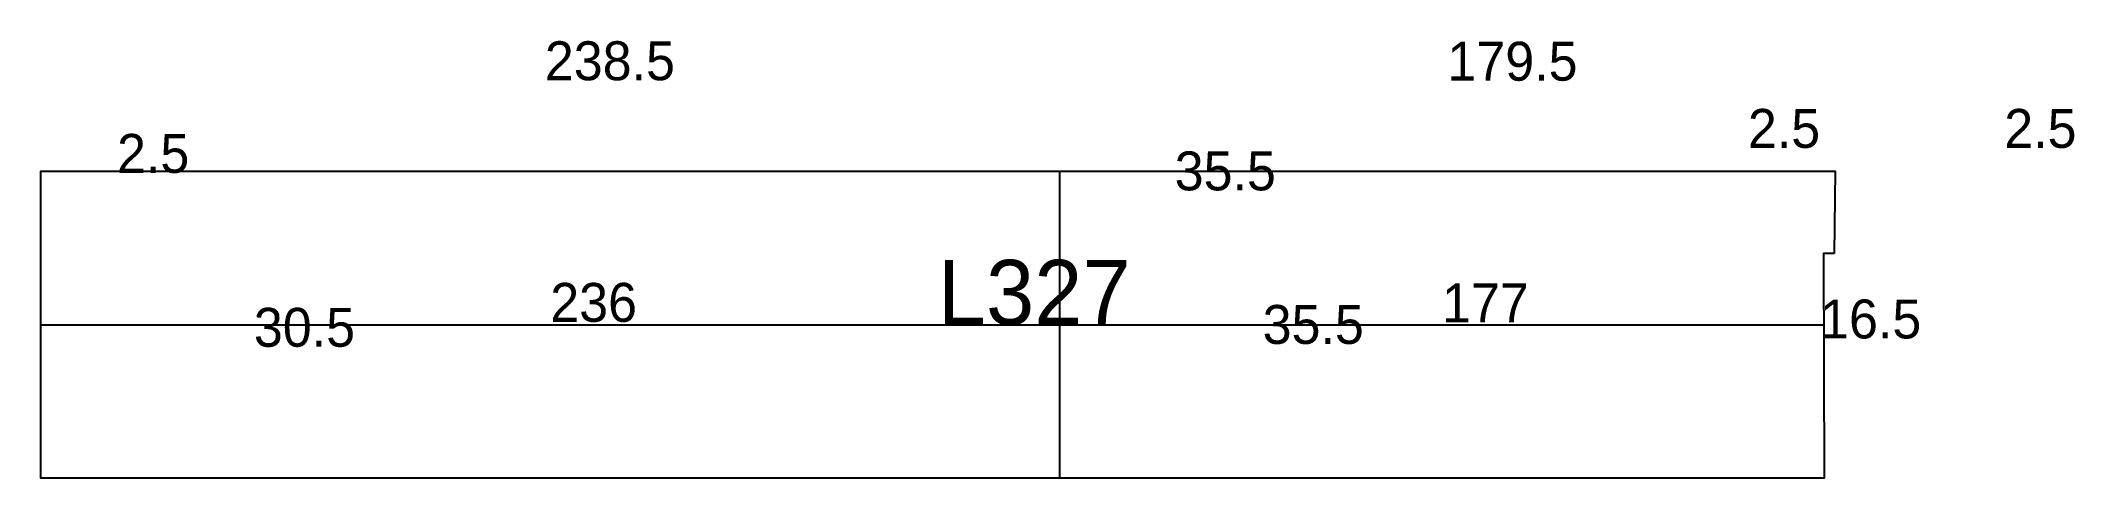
# Model space of a CAD drawing. Extents: x 3170 to 3640, y 1578 to 1679.
import ezdxf

# ---------------------------------------------------------------- set-up
doc = ezdxf.new("R2010")
doc.units = 0
for name, color, linetype in [('3', 3, 'Continuous'), ('4', 4, 'Continuous'), ('Painéis', 200, 'Continuous')]:
    doc.layers.add(name, color=color, linetype=linetype)

msp = doc.modelspace()

# ---------------------------------------------------------------- linework, layer by layer
at = {"layer": '3'}
for p, q in [((3169.57, 1577.94), (3169.57, 1648.94)), ((3169.57, 1648.94), (3585.07, 1648.94)), ((3405.57, 1577.94), (3405.57, 1648.94)), ((3585.07, 1648.94), (3584.87, 1629.94)), ((3584.87, 1629.94), (3582.37, 1629.94)), ((3582.37, 1629.94), (3582.57, 1577.94)), ((3169.57, 1613.44), (3582.43, 1613.44)), ((3582.57, 1577.94), (3169.57, 1577.94))]:
    msp.add_line(p, q, dxfattribs=at)
at = {"layer": '3', "lineweight": 25}
msp.add_lwpolyline([(3584.87, 1629.94), (3582.37, 1629.94), (3582.57, 1577.94), (3169.57, 1577.94), (3169.57, 1648.94), (3585.07, 1648.94)], close=True, dxfattribs=at)
at = {"layer": 'Painéis', "lineweight": 18}
for p, q in [((3405.57, 1577.94), (3405.57, 1648.94)), ((3169.57, 1613.44), (3582.43, 1613.44))]:
    msp.add_line(p, q, dxfattribs=at)

# ---------------------------------------------------------------- texts
at = {"layer": '4'}
msp.add_text('L327', height=15, dxfattribs=at).set_placement((3377.32, 1613.44))
at = {"layer": 'Painéis'}
for s, p in [('238.5', (3286.32, 1669.98)), ('179.5', (3495.32, 1669.88)), ('2.5', (3564.89, 1654.34)), ('2.5', (3624.25, 1654.34)), ('2.5', (3187.25, 1648.56)), ('35.5', (3432.16, 1644.51)), ('236', (3287.57, 1614.11)), ('177', (3494.07, 1613.98)), ('30.5', (3218.94, 1608.35)), ('35.5', (3452.53, 1609.01)), ('16.5', (3581.61, 1610.27))]:
    msp.add_text(s, height=9, dxfattribs=at).set_placement(p)

doc.saveas('drawing.dxf')
